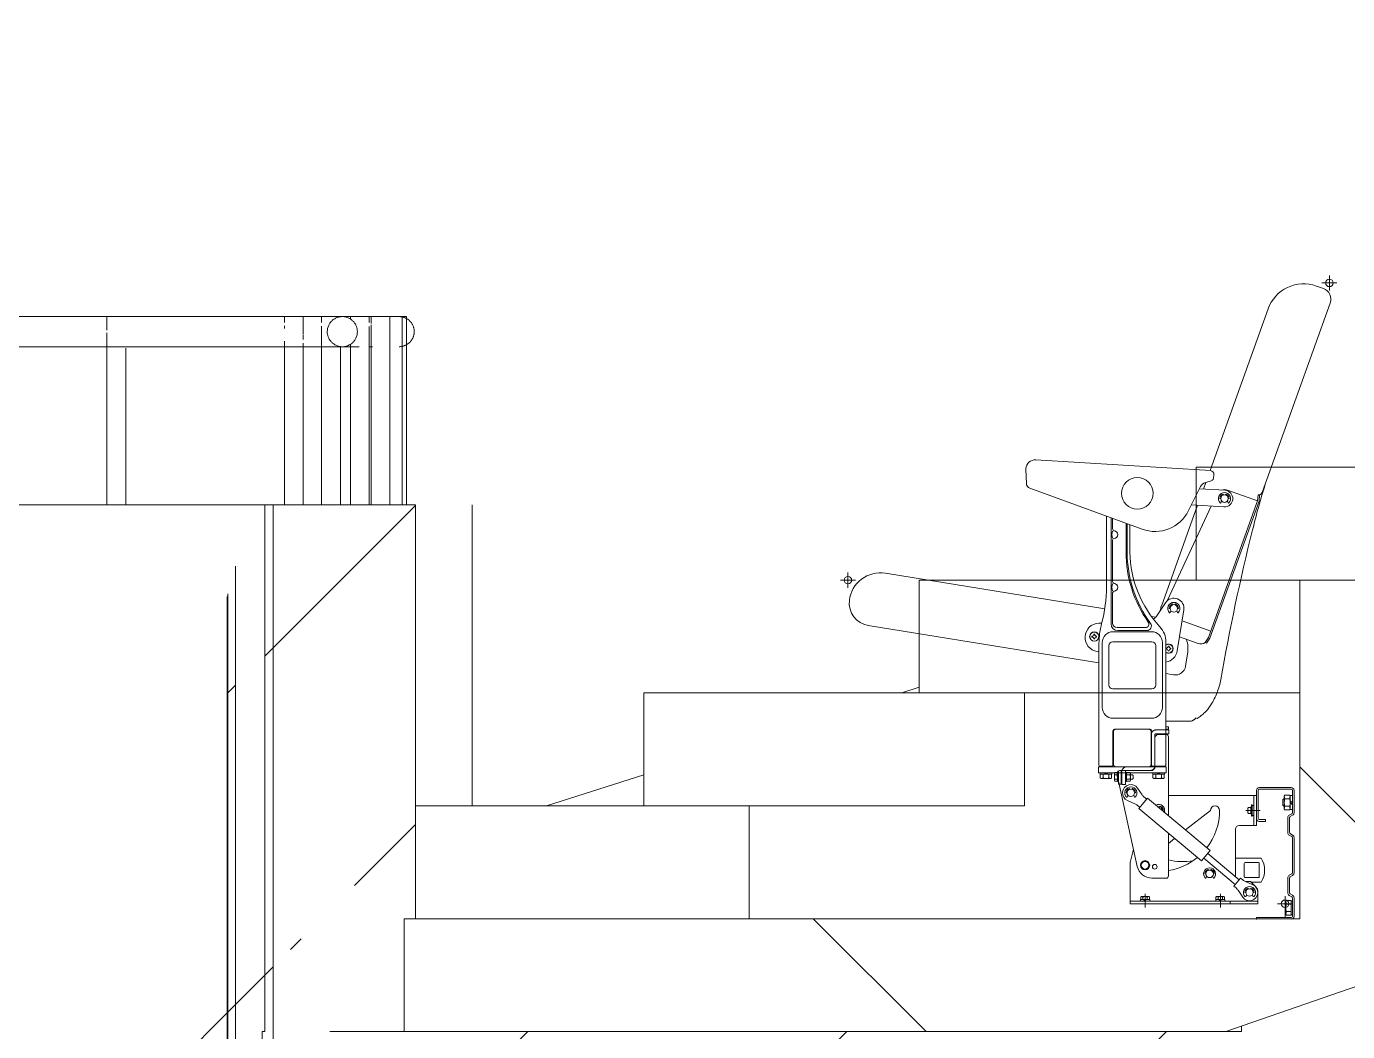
# Model space of a CAD drawing. Header units: millimetres. Extents: x 51154 to 151340, y -24069 to 30962.
# Drawn here: x 123387 to 125143, y 5150 to 6486 of the extents above; entities that cross this region are included whole.
import ezdxf

# ---------------------------------------------------------------- set-up
doc = ezdxf.new("R2010")
doc.units = ezdxf.units.MM
doc.linetypes.add('IMPORT-CENTRE2', pattern=[5625, 3750, -625, 625, -625])
doc.linetypes.add('IMPORT-HIDDEN2 _5_', pattern=[952.5, 635, -317.5])
for name, color, linetype, lineweight in [('0-1', 7, 'Continuous', 5), ('0-2', 7, 'Continuous', 9), ('Балясины', 7, 'Continuous', 9), ('Оборудование', 7, 'Continuous', 9), ('Общие ребра', 7, 'Continuous', 9), ('Ограждение', 7, 'Continuous', 9), ('Отделка 1 _4_-1', 7, 'Continuous', 9), ('Перекрытия', 7, 'Continuous', 9), ('Поручни', 7, 'Continuous', 9), ('Стены', 7, 'Continuous', 9), ('Структура _1_', 7, 'Continuous', 18), ('Черная _1 сплошная', 7, 'Continuous', 9), ('Черная _2 сплошная', 7, 'Continuous', 9), ('Черная _3 сплошная', 7, 'Continuous', 18), ('Штриховка разреза-2', 7, 'Continuous', 9)]:
    doc.layers.add(name, color=color, linetype=linetype, lineweight=lineweight)
for name, color, linetype, lineweight, true_color in [('Ломаная-1', 7, 'Continuous', 9, 0x656565), ('Ломаная-1-6', 7, 'IMPORT-CENTRE2', 9, 0x656565), ('Ломаная-1-7', 7, 'IMPORT-HIDDEN2 _5_', 9, 0x656565), ('Стул_разрез_консоль_dwg-1', 7, 'Continuous', 9, 0x656565), ('Элементы узлов-2', 9, 'Continuous', 9, 0x808080)]:
    doc.layers.add(name, color=color, linetype=linetype, lineweight=lineweight, true_color=true_color)
pattern_1 = [(45, (99498.54, 6475), (-424.264, 424.264), [600, -100, 20, -100]), (45, (99498.54, 6899), (-424.264, 424.264), [])]
pattern_2 = [(45, (99498.5, 6475), (-707.107, 707.107), []), (135, (99498.5, 6475), (-707.107, -707.107), [])]

# ---------------------------------------------------------------- blocks, each defined once
blk = doc.blocks.new('Оборудование 3 - Оборудование 1-287707-Разрез 1-1')
at = {"layer": 'Оборудование'}
for p, q in [((123580.3, 5850), (121159.1, 5850)), ((121159.1, 5850), (123633, 5850)), ((123580.3, 5850), (121159.1, 5850)), ((122158.1, 5850), (123633, 5850)), ((123580.3, 5850), (123703, 5850)), ((123703, 5850), (123580.3, 5850)), ((123633, 5850), (123682.1, 5850)), ((123755.8, 5850), (123633, 5850)), ((123683.2, 5850), (123755.8, 5850))]:
    blk.add_line(p, q, dxfattribs=at)
blk = doc.blocks.new('510HO_ламели зала_rvt-1-Разрез 1-1')
at = {"layer": '0-2'}
blk.add_blockref('Оборудование 3 - Оборудование 1-287707-Разрез 1-1', (0, 0), dxfattribs=at)
blk = doc.blocks.new('Базовая стена _ ОС20 - обшивка балкона _мин_вата_фанера 10мм _сталь - ___-6275400-Разрез 1-1')
at = {"layer": 'Штриховка разреза-2'}
h = blk.add_hatch(dxfattribs=at)
h.set_pattern_fill('FP_5', color=256, style=0, pattern_type=2)
h.set_pattern_definition(pattern_2)
h.paths.add_polyline_path([(123654.2, 4706.1), (123654.2, 5728.9), (123624.7, 5618.1), (123601.8, 5493.2), (123587.3, 5342.2), (123582.9, 5191.3), (123591.8, 5043.9), (123615.2, 4868.4), (123634.1, 4775.3), (123650.6, 4719.2)], flags=0)
at = {"layer": 'Стены'}
blk.add_line((123654.2, 4706.8), (123654.2, 5728.2), dxfattribs=at)
for points in [[(123593.1, 5850), (123681.4, 5850), (123727, 5850), (123729.8, 5850)], [(123729.9, 5850), (123729.9, 5850), (123704.6, 5850), (123654.2, 5850)]]:
    blk.add_open_spline(points, degree=3, dxfattribs=at)
blk = doc.blocks.new('Ограждение - 25mm-V169-Разрез 1-1')
at = {"layer": 'Балясины'}
for p, q in [((123730.4, 6100.2), (123730.4, 6092.1)), ((123755.4, 6100.2), (123730.5, 6100.2)), ((123731.8, 6100.2), (123753.4, 6100.2)), ((123755.4, 6076.6), (123755.4, 6100.2)), ((123730.4, 6087.8), (123730.4, 6084.3)), ((123755.4, 6069.6), (123755.4, 6075.9)), ((123730.4, 6067.2), (123730.4, 5850)), ((123755.4, 5850), (123755.4, 6064.7)), ((123753.4, 5850), (123731.8, 5850)), ((123732.5, 5850), (123754.1, 5850))]:
    blk.add_line(p, q, dxfattribs=at)
blk = doc.blocks.new('Ограждение - 25 мм-V180-Разрез 1-1')
at = {"layer": 'Балясины'}
for p, q in [((123494.5, 6100.2), (123494.5, 6082)), ((123495.7, 6100.2), (123494.6, 6100.2)), ((123519.5, 6100.2), (123495.7, 6100.2)), ((123496.8, 6100.2), (123518.4, 6100.2)), ((123494.5, 6078.6), (123494.5, 5850)), ((123519.5, 5850), (123519.5, 6057.9)), ((123495.7, 5850), (123517.2, 5850)), ((123518.4, 5850), (123496.8, 5850))]:
    blk.add_line(p, q, dxfattribs=at)
blk = doc.blocks.new('Ограждение - 25 мм-V181-Разрез 1-1')
at = {"layer": 'Балясины'}
for p, q in [((123779.7, 6100.2), (123779.7, 6092.2)), ((123804.7, 6100.2), (123779.7, 6100.2)), ((123781.1, 6100.2), (123802.8, 6100.2)), ((123779.7, 6087.4), (123779.7, 5850)), ((123804.7, 5850), (123804.7, 6060.3)), ((123802.8, 5850), (123781.1, 5850)), ((123781.7, 5850), (123803.3, 5850))]:
    blk.add_line(p, q, dxfattribs=at)
blk = doc.blocks.new('Ограждение - 25 мм-V182-Разрез 1-1')
at = {"layer": 'Балясины'}
for p, q in [((123818.1, 6100.2), (123818.1, 6096.7)), ((123819.6, 6100.2), (123841.2, 6100.2)), ((123841.6, 6100.2), (123820, 6100.2)), ((123843.1, 6092), (123843.1, 6100.2)), ((123843.1, 5850), (123843.1, 6086.9)), ((123818.1, 6063.3), (123818.1, 5850)), ((123841.2, 5850), (123819.6, 5850)), ((123820, 5850), (123841.6, 5850))]:
    blk.add_line(p, q, dxfattribs=at)
blk = doc.blocks.new('Ограждение - 25 мм-V183-Разрез 1-1')
at = {"layer": 'Балясины'}
for p, q in [((123845.5, 6100.2), (123845.5, 6090.8)), ((123847, 6100.2), (123868.7, 6100.2)), ((123868.9, 6100.2), (123847.3, 6100.2)), ((123845.5, 6089.1), (123845.5, 5850)), ((123868.7, 5850), (123847, 5850)), ((123847.3, 5850), (123868.9, 5850))]:
    blk.add_line(p, q, dxfattribs=at)
blk = doc.blocks.new('Ограждение - 25 мм-V184-Разрез 1-1')
at = {"layer": 'Балясины'}
for p, q in [((123863.5, 6100.2), (123873.9, 6100.2)), ((123873.9, 6100.2), (123863.6, 6100.2)), ((123874.3, 6100.2), (123885.2, 6100.2)), ((123885.3, 6100.2), (123874.5, 6100.2)), ((123885.2, 5850), (123863.5, 5850)), ((123863.6, 5850), (123885.3, 5850))]:
    blk.add_line(p, q, dxfattribs=at)
blk = doc.blocks.new('Ограждение - 25 мм-V185-Разрез 1-1')
at = {"layer": 'Балясины'}
for p, q in [((123873.6, 6100.2), (123869.1, 6100.2)), ((123869.1, 6100.2), (123873.6, 6100.2)), ((123892.4, 6100.2), (123873.9, 6100.2)), ((123873.9, 6100.2), (123890.7, 6100.2)), ((123892.4, 5850), (123892.4, 6100.2)), ((123869.1, 5850), (123890.7, 5850)), ((123890.7, 5850), (123869.1, 5850))]:
    blk.add_line(p, q, dxfattribs=at)
blk = doc.blocks.new('Ограждение - 25 мм-V186-Разрез 1-1')
at = {"layer": 'Балясины'}
for p, q in [((123886.9, 6100.2), (123863.5, 6100.2)), ((123863.6, 6100.2), (123873.9, 6100.2)), ((123874.5, 6100.2), (123885.3, 6100.2)), ((123886.9, 5850), (123886.9, 6100.2)), ((123863.5, 5850), (123885.2, 5850)), ((123885.3, 5850), (123863.6, 5850))]:
    blk.add_line(p, q, dxfattribs=at)
blk = doc.blocks.new('Ограждение - 25 мм-V187-Разрез 1-1')
at = {"layer": 'Балясины'}
for p, q in [((123845.5, 6100.2), (123845.5, 6090.8)), ((123870.5, 6100.2), (123845.5, 6100.2)), ((123847.3, 6100.2), (123868.9, 6100.2)), ((123870.5, 5850), (123870.5, 6100.2)), ((123845.5, 6089.1), (123845.5, 5850)), ((123847, 5850), (123868.7, 5850)), ((123868.9, 5850), (123847.3, 5850))]:
    blk.add_line(p, q, dxfattribs=at)
blk = doc.blocks.new('Ограждение - 25 мм-V188-Разрез 1-1')
at = {"layer": 'Балясины'}
for p, q in [((123818.1, 6100.2), (123818.1, 6096.7)), ((123843.1, 6100.2), (123818.1, 6100.2)), ((123820, 6100.2), (123841.6, 6100.2)), ((123843.1, 6092), (123843.1, 6100.2)), ((123843.1, 5850), (123843.1, 6086.9)), ((123818.1, 6063.3), (123818.1, 5850)), ((123819.6, 5850), (123841.2, 5850)), ((123841.6, 5850), (123820, 5850))]:
    blk.add_line(p, q, dxfattribs=at)
blk = doc.blocks.new('Ограждение - Ограждение-6394249-Разрез 1-1')
at = {"layer": 'Поручни'}
for p, q in [((123745.9, 6100), (123818.1, 6100)), ((123829.5, 6100), (123807.3, 6100)), ((123843.1, 6100), (123845.5, 6100)), ((123847.2, 6100), (123843.1, 6100)), ((123807.3, 6060), (123829.5, 6060)), ((123843.1, 6060), (123847.2, 6060)), ((123845.7, 6060), (123843.1, 6060))]:
    blk.add_line(p, q, dxfattribs=at)
at = {"layer": 'Поручни', "flags": 128}
for points in [[(123337, 6100), (123391.5, 6100), (123442.4, 6100), (123489.6, 6100), (123533.1, 6100), (123572.7, 6100), (123608.5, 6100), (123640.3, 6100), (123668.2, 6100), (123692, 6100), (123711.7, 6100), (123727.4, 6100), (123738.9, 6100), (123745.9, 6100)], [(123882.9, 6100), (123883.7, 6100), (123884.5, 6099.9), (123885.3, 6099.9), (123886.1, 6099.7), (123886.9, 6099.6), (123887.6, 6099.4), (123888.4, 6099.2), (123889.2, 6099), (123889.9, 6098.7), (123890.7, 6098.4), (123891.4, 6098.1), (123892.1, 6097.7), (123892.8, 6097.4), (123893.5, 6096.9), (123894.2, 6096.5), (123894.8, 6096), (123895.5, 6095.6), (123896.1, 6095), (123896.7, 6094.5), (123897.2, 6093.9), (123897.8, 6093.3), (123898.3, 6092.7), (123898.8, 6092.1), (123899.3, 6091.5), (123899.7, 6090.8), (123900.1, 6090.1), (123900.5, 6089.4), (123900.9, 6088.7), (123901.2, 6088), (123901.5, 6087.2), (123901.8, 6086.5), (123902, 6085.7), (123902.3, 6085), (123902.4, 6084.2), (123902.6, 6083.4), (123902.7, 6082.6), (123902.8, 6081.8), (123902.9, 6081), (123902.9, 6080.2), (123902.9, 6080)], [(123902.9, 6080), (123902.9, 6079.2), (123902.8, 6078.4), (123902.7, 6077.6), (123902.6, 6076.8), (123902.5, 6076), (123902.3, 6075.2), (123902.1, 6074.5), (123901.9, 6073.7), (123901.6, 6073), (123901.3, 6072.2), (123901, 6071.5), (123900.6, 6070.8), (123900.2, 6070.1), (123899.8, 6069.4), (123899.4, 6068.7), (123898.9, 6068.1), (123898.4, 6067.4), (123897.9, 6066.8), (123897.4, 6066.2), (123896.8, 6065.7), (123896.2, 6065.1), (123895.6, 6064.6), (123895, 6064.1), (123894.4, 6063.6), (123893.7, 6063.2), (123893, 6062.8), (123892.3, 6062.4), (123891.6, 6062), (123890.9, 6061.7), (123890.1, 6061.4), (123889.4, 6061.1), (123888.6, 6060.8), (123887.8, 6060.6), (123887.1, 6060.4), (123886.3, 6060.3), (123885.5, 6060.2), (123884.7, 6060.1), (123883.9, 6060), (123883.1, 6060), (123882.9, 6060)], [(123745.9, 6060), (123738.3, 6060), (123726.5, 6060), (123710.6, 6060), (123690.6, 6060), (123666.6, 6060), (123638.5, 6060), (123606.4, 6060), (123570.4, 6060), (123530.5, 6060), (123486.7, 6060), (123439.3, 6060), (123388.2, 6060), (123333.5, 6060)], [(123818.3, 6060), (123805.7, 6060), (123745.9, 6060)]]:
    blk.add_lwpolyline(points, dxfattribs=at)
at = {"layer": 'Поручни'}
for points in [[(123827.3, 6080), (123827.3, 6081.2), (123827.1, 6083.6), (123826.2, 6086.9), (123824.7, 6090.1), (123822.7, 6092.9), (123820.2, 6095.4), (123817.4, 6097.4), (123814.2, 6098.9), (123811.2, 6099.7), (123808.6, 6100), (123805.7, 6100), (123802.1, 6099.5), (123798.7, 6098.1), (123796.2, 6096.7), (123794.4, 6095.3), (123792.8, 6093.8), (123791, 6091.7), (123788.2, 6087.2), (123787.3, 6083), (123787.3, 6080)], [(123787.3, 6080), (123787.3, 6078.8), (123787.5, 6076.4), (123788.4, 6073.1), (123789.9, 6069.9), (123791.9, 6067.1), (123794.4, 6064.6), (123797.3, 6062.6), (123800.4, 6061.1), (123803.4, 6060.3), (123806, 6060), (123809, 6060), (123812.5, 6060.5), (123816, 6061.9), (123818.4, 6063.3), (123820.2, 6064.7), (123821.8, 6066.2), (123823.7, 6068.3), (123826.4, 6072.8), (123827.3, 6077), (123827.3, 6080)]]:
    blk.add_open_spline(points, degree=3, knots=[0, 0, 0, 0, 0.055556, 0.111111, 0.166667, 0.222222, 0.277778, 0.333333, 0.388889, 0.444444, 0.479167, 0.513889, 0.583333, 0.652778, 0.6875, 0.722222, 0.756944, 0.791667, 0.861111, 1, 1, 1, 1], dxfattribs=at)
for name in ['Ограждение - 25 мм-V180-Разрез 1-1', 'Ограждение - 25mm-V169-Разрез 1-1', 'Ограждение - 25 мм-V181-Разрез 1-1', 'Ограждение - 25 мм-V182-Разрез 1-1', 'Ограждение - 25 мм-V188-Разрез 1-1', 'Ограждение - 25 мм-V183-Разрез 1-1', 'Ограждение - 25 мм-V187-Разрез 1-1', 'Ограждение - 25 мм-V184-Разрез 1-1', 'Ограждение - 25 мм-V186-Разрез 1-1', 'Ограждение - 25 мм-V185-Разрез 1-1']:
    blk.add_blockref(name, (0, 0))
blk = doc.blocks.new('Стул_разрез_консоль_dwg_A$C5df4dec9-8509266-Разрез 1-1')
at = {"layer": 'Ломаная-1'}
for p, q in [((125119.2, 6134.8), (125119.2, 6154.8)), ((125101.8, 6140.5), (125111.2, 6137.2)), ((125109.2, 6144.8), (125129.2, 6144.8)), ((125037.8, 6110.4), (124960.5, 5895.4)), ((125120.2, 6118), (125029.8, 5866.3)), ((124961, 5895.3), (124728.9, 5909.7)), ((124953.8, 5879.3), (124963.3, 5882.4)), ((124965.3, 5885.1), (124965.6, 5890)), ((124721, 5872.1), (124870.1, 5817.5)), ((124948, 5874.3), (124932, 5842.2)), ((124946.5, 5871.2), (124980.4, 5869.2)), ((124954.9, 5879.6), (124951.8, 5870.9)), ((124944, 5849.3), (124895.8, 5715.1)), ((124904.1, 5723), (124961.9, 5848.2)), ((124935.9, 5849.9), (124979, 5847.2)), ((124973.9, 5858.2), (124974.7, 5858.2)), ((124975.8, 5855.1), (124974.8, 5852.6)), ((124978.4, 5863), (124978, 5863.8)), ((124981.1, 5863), (124981.4, 5863.8)), ((124983.6, 5855.1), (124984.7, 5852.6)), ((124985.5, 5858.2), (124984.7, 5858.2)), ((124822.9, 5740.8), (124822.9, 5834.8)), ((124828.9, 5691.8), (124828.9, 5832.6)), ((124830.9, 5817.8), (124830.9, 5831.8)), ((124848.9, 5786.8), (124848.9, 5825.3)), ((124850.4, 5786.8), (124850.4, 5824.7)), ((124853.9, 5786.8), (124853.9, 5823.4)), ((124830.9, 5747.8), (124830.9, 5802.8)), ((124479.2, 5739.8), (124479.2, 5759.8)), ((124469.2, 5749.8), (124489.2, 5749.8)), ((124820.7, 5711.7), (124529.1, 5759)), ((124830.9, 5692.8), (124830.9, 5732.8)), ((124889.8, 5702.6), (124901.2, 5719.8)), ((124906.7, 5712.3), (124907.4, 5712.3)), ((124908.5, 5709.2), (124907.5, 5706.7)), ((124911.1, 5717.1), (124910.8, 5717.9)), ((124913.8, 5717.1), (124914.1, 5717.9)), ((124916.4, 5709.2), (124917.4, 5706.7)), ((124917, 5655.9), (124925.8, 5710.2)), ((124918.2, 5712.3), (124917.4, 5712.3)), ((124506.2, 5689.7), (124812.9, 5640)), ((124812.5, 5692.6), (124816.7, 5692.8)), ((124888.3, 5700.8), (124882.5, 5701.7)), ((124961.5, 5682), (124923.4, 5695.6)), ((124803.6, 5674.2), (124803.6, 5675.4)), ((124806.1, 5677.9), (124807.3, 5677.9)), ((124807.3, 5671.7), (124806.1, 5671.7)), ((124809.8, 5675.4), (124809.8, 5674.2)), ((124831.7, 5681.3), (124882.7, 5681.3)), ((124836.9, 5686.8), (124874.8, 5686.8)), ((124837.9, 5682.8), (124876.6, 5682.8)), ((124920, 5674.5), (124944.7, 5665.7)), ((124810.4, 5654.9), (124812.9, 5654.5)), ((124812.9, 5503.8), (124812.9, 5665.8)), ((124817.2, 5580.8), (124817.2, 5666.8)), ((124826.1, 5610.4), (124826.1, 5662.7)), ((124831.2, 5667.8), (124883.2, 5667.8)), ((124888.3, 5610.4), (124888.3, 5662.7)), ((124897.2, 5666.8), (124897.2, 5580.8)), ((124901.9, 5503.8), (124901.9, 5667.4)), ((124902.3, 5658.2), (124902.3, 5659.4)), ((124904.8, 5661.9), (124906, 5661.9)), ((124906, 5655.7), (124904.8, 5655.7)), ((124908.5, 5659.4), (124908.5, 5658.2)), ((124930.6, 5651.9), (124928, 5635.6)), ((124901.9, 5625.6), (124911.9, 5624)), ((124831.2, 5605.3), (124883.2, 5605.3)), ((124882.7, 5566.3), (124831.7, 5566.3)), ((124831.5, 5503.8), (124831.5, 5549.8)), ((124832.2, 5548.8), (124832.2, 5504.8)), ((124880.8, 5551.8), (124833.5, 5551.8)), ((124882.2, 5504.8), (124882.2, 5548.8)), ((124882.8, 5549.8), (124882.8, 5503.8)), ((124901.9, 5544.8), (124902.2, 5544.8)), ((124905.2, 5541.8), (124905.2, 5437)), ((124813.9, 5502.8), (124830.5, 5502.8)), ((124883.8, 5502.8), (124900.9, 5502.8)), ((124828.5, 5486.3), (124815.9, 5486.3)), ((124820.2, 5491.8), (124822.2, 5493.8)), ((124822.2, 5491.8), (124824.2, 5493.8)), ((124833.5, 5493.2), (124833.5, 5483.4)), ((124839, 5488.3), (124837.5, 5489.8)), ((124839, 5486.8), (124837.5, 5488.3)), ((124863.7, 5369.5), (124839.7, 5478.8)), ((124848.2, 5489.8), (124849.7, 5488.3)), ((124848.2, 5488.3), (124849.7, 5486.8)), ((124898.5, 5486.3), (124885.9, 5486.3)), ((124890.2, 5491.8), (124892.2, 5493.8)), ((124892.2, 5491.8), (124894.2, 5493.8)), ((124849.4, 5467.2), (124850.2, 5467.2)), ((124851.3, 5464.1), (124850.2, 5461.6)), ((124853.8, 5472), (124853.5, 5472.8)), ((124856.6, 5472), (124856.9, 5472.8)), ((124859.1, 5464.1), (124860.1, 5461.6)), ((124861, 5467.2), (124860.2, 5467.2)), ((124870.4, 5464.4), (124864.3, 5473.4)), ((124876.2, 5458.7), (124873.2, 5461.3)), ((125018.7, 5463.8), (125018.7, 5423.8)), ((124860.6, 5452.7), (124850.7, 5457.2)), ((124867.2, 5448), (124864.2, 5450.5)), ((124890.5, 5449.3), (124890.5, 5449.4)), ((124893.6, 5448.6), (124893.9, 5449.4)), ((124898, 5443.8), (124897.2, 5443.8)), ((124928, 5417.9), (124961.2, 5443.8)), ((125027.2, 5443.8), (125008.1, 5443.8)), ((125010.7, 5445.8), (125010.7, 5441.8)), ((125011.4, 5443.8), (125014.7, 5443.8)), ((125014.7, 5447.8), (125014.7, 5439.8)), ((125018.7, 5450.3), (125016.7, 5450.3)), ((125016.7, 5437.3), (125018.7, 5437.3)), ((124905.2, 5413.5), (124905.2, 5356.8)), ((124994.2, 5418.8), (124994.2, 5357.8)), ((124854.8, 5376.4), (124858.7, 5392.3)), ((124905.2, 5400), (124913.5, 5406.5)), ((124952.2, 5380.6), (124994, 5345.6)), ((124957.4, 5386.7), (124999.1, 5351.7)), ((124994.2, 5380.5), (125028.4, 5380.5)), ((125006, 5373.5), (125006, 5355.5)), ((125025, 5374.5), (125007, 5374.5)), ((125026, 5355.5), (125026, 5373.5)), ((124954.3, 5359.5), (124955, 5359.5)), ((124956.1, 5356.4), (124955.1, 5353.9)), ((124958.7, 5364.3), (124958.4, 5365.1)), ((124961.4, 5364.3), (124961.7, 5365.1)), ((124964, 5356.4), (124965, 5353.9)), ((124965.8, 5359.5), (124965, 5359.5)), ((124902.2, 5353.8), (124883.3, 5353.8)), ((125007, 5354.5), (125025, 5354.5)), ((125007.6, 5349.3), (125017.5, 5344.9)), ((125011.7, 5339.6), (125011.4, 5340.4)), ((125014.4, 5339.6), (125014.7, 5340.4)), ((125015, 5348.5), (125028.4, 5348.5)), ((125063.9, 5354.3), (125063.9, 5334.3)), ((125066.2, 5354.3), (125066.2, 5334.3)), ((124854.2, 5323.3), (125024.2, 5323.3)), ((124874.2, 5325.3), (124872.7, 5323.8)), ((124874.2, 5314.8), (124874.2, 5332.8)), ((124875.7, 5325.3), (124874.2, 5323.8)), ((124974.2, 5325.3), (124972.7, 5323.8)), ((124974.2, 5314.8), (124974.2, 5332.8)), ((124975.7, 5325.3), (124974.2, 5323.8)), ((124977.1, 5325.3), (124977.1, 5328.8)), ((124987.2, 5323.3), (124987.2, 5319.8)), ((124997.9, 5337.7), (125003.9, 5328.6)), ((125007.3, 5334.8), (125008, 5334.8)), ((125009.1, 5331.7), (125008.1, 5329.2)), ((125017, 5331.7), (125018, 5329.2)), ((125018.8, 5334.8), (125018, 5334.8)), ((125060.2, 5309.8), (125060.2, 5329.8)), ((125065.8, 5331), (125069.1, 5329.1)), ((125066.9, 5333), (125070.3, 5331.1)), ((125069.7, 5323.3), (125068.2, 5323.3)), ((125069.9, 5303.1), (125069.9, 5327.8)), ((125072.2, 5303.1), (125072.2, 5327.8)), ((125050.2, 5319.8), (125070.2, 5319.8)), ((125060.2, 5319.8), (125060.2, 5301.8)), ((125068.2, 5305.3), (125069.7, 5305.3)), ((125022.2, 5301.1), (125022.2, 5299.8)), ((125068.4, 5301.6), (125022.7, 5301.6))]:
    blk.add_line(p, q, dxfattribs=at)
at = {"layer": 'Ломаная-1', "flags": 128}
for points in [[(124715.7, 5898), (124715.6, 5897), (124716.4, 5878.3)], [(124983.8, 5869.5), (125023.7, 5855.1), (125024.4, 5863.1), (125026.4, 5862.9), (125025.7, 5854.7), (124960.3, 5672.7), (124955.6, 5665.9), (124953.9, 5667), (124958.5, 5673.6), (125023.7, 5855.1)], [(124901.9, 5555), (124905.2, 5555), (124905.2, 5551.8), (124901.9, 5551.8)], [(124901.9, 5545.8), (124905.7, 5545.8), (124905.7, 5550.8), (124901.9, 5550.8)], [(124829.9, 5493.8), (124829.9, 5491.8), (124814.5, 5491.8), (124814.5, 5493.8)], [(124814.7, 5491.8), (124814.7, 5487), (124815.9, 5486.3), (124818.4, 5487), (124818.4, 5491.8)], [(124829.7, 5491.8), (124829.7, 5487), (124828.5, 5486.3), (124825.9, 5487), (124825.9, 5491.8)], [(124833.8, 5493.8), (124833.5, 5493.2), (124834, 5491.2), (124837.5, 5491.2)], [(124837.5, 5482.6), (124834, 5482.6), (124833.5, 5483.4), (124834, 5485.4), (124837.5, 5485.4)], [(124837.5, 5493.8), (124837.5, 5482.2), (124839, 5482.2)], [(124842.2, 5493.8), (124842.2, 5478.8), (124839, 5478.8), (124839, 5493.8)], [(124843.2, 5493.8), (124843.2, 5478.3), (124848.2, 5478.3), (124848.2, 5493.8)], [(124848.2, 5482.2), (124849.7, 5482.2), (124849.7, 5493.8)], [(124849.7, 5494.1), (124854.2, 5494.1), (124854.3, 5493.8), (124854.7, 5493.2), (124854.2, 5491.2), (124849.7, 5491.2)], [(124849.7, 5482.6), (124854.2, 5482.6), (124854.7, 5483.4), (124854.7, 5493.2)], [(124849.7, 5485.4), (124854.2, 5485.4), (124854.7, 5483.4), (124854.2, 5485.4)], [(124854.7, 5491.3), (124857.5, 5491.3), (124858.5, 5490.3), (124858.5, 5486.3), (124857.5, 5485.3), (124854.7, 5485.3)], [(124899.9, 5493.8), (124899.9, 5491.8), (124884.5, 5491.8), (124884.5, 5493.8)], [(124884.7, 5491.8), (124884.7, 5487), (124885.9, 5486.3), (124888.4, 5487), (124888.4, 5491.8)], [(124899.7, 5491.8), (124899.7, 5487), (124898.5, 5486.3), (124895.9, 5487), (124895.9, 5491.8)], [(124905.2, 5463.8), (125022.2, 5463.8), (125022.2, 5423.8), (124999.2, 5423.8)], [(125015.7, 5449.8), (125014.7, 5447.8), (125011.4, 5447.8)], [(125015.7, 5437.8), (125014.7, 5439.8), (125011.4, 5439.8)], [(124854.2, 5371.6), (124854.2, 5319.8), (125024.2, 5319.8), (125024.2, 5335.2)], [(125004.1, 5351.5), (125001.1, 5354), (124992.1, 5343.3), (124995.1, 5340.8)], [(125021.3, 5342.2), (125014.2, 5349.3), (125007.5, 5349.3)], [(124868.1, 5323.8), (124868.1, 5325.3), (124880.3, 5325.3), (124880.3, 5323.8)], [(124868.4, 5325.3), (124868.4, 5328.8), (124869.3, 5329.3), (124871.3, 5328.8), (124871.3, 5325.3)], [(124869.3, 5329.3), (124879.1, 5329.3), (124879.9, 5328.8), (124879.9, 5325.3)], [(124877.1, 5325.3), (124877.1, 5328.8), (124879.1, 5329.3), (124877.1, 5328.8)], [(124968.1, 5323.8), (124968.1, 5325.3), (124980.3, 5325.3), (124980.3, 5323.8)], [(124968.4, 5325.3), (124968.4, 5328.8), (124969.3, 5329.3)], [(124971.3, 5325.3), (124971.3, 5328.8), (124969.3, 5329.3), (124979.1, 5329.3), (124977.1, 5328.8), (124979.1, 5329.3), (124979.9, 5328.8), (124979.9, 5325.3)], [(125068.2, 5319.2), (125062.1, 5319.2), (125061.2, 5322.6), (125062.1, 5324.1), (125068.2, 5324.1), (125068.2, 5304.5), (125062.1, 5304.5), (125061.2, 5306.1), (125061.2, 5322.6)], [(125061.2, 5306.1), (125062.1, 5309.4), (125068.2, 5309.4)]]:
    blk.add_lwpolyline(points, dxfattribs=at)
for points in [[(124812.2, 5501.8), (124812.2, 5493.8), (124902.2, 5493.8), (124902.2, 5501.8)], [(125022.2, 5433.1), (125022.2, 5470.5)], [(125024.5, 5433.1), (125024.5, 5470.5)], [(125026, 5474.3), (125068.4, 5474.3)], [(125026, 5472), (125068.4, 5472)], [(125066.3, 5449.4), (125067.2, 5446.1), (125066.3, 5444.5), (125060.1, 5444.5), (125059.2, 5446.1), (125059.2, 5462.6), (125060.1, 5459.2), (125066.3, 5459.2), (125067.2, 5462.6), (125066.3, 5464.1), (125060.1, 5464.1), (125059.2, 5462.6), (125059.2, 5446.1), (125060.1, 5449.4)], [(125059.2, 5462.6), (125060.1, 5459.2), (125066.3, 5459.2), (125067.2, 5462.6), (125066.3, 5464.1), (125060.1, 5464.1)], [(125067.2, 5445.1), (125069.7, 5445.1), (125067.2, 5445.1), (125067.2, 5463.5), (125069.7, 5463.5), (125067.2, 5463.5)], [(125069.9, 5470.5), (125069.9, 5440.8)], [(125072.2, 5470.5), (125072.2, 5440.8)], [(124865.9, 5446.5), (124949, 5376.8), (124960.6, 5390.6), (124877.4, 5460.3)], [(125015.7, 5451.3), (125015.7, 5436.3), (125016.7, 5436.3), (125016.7, 5451.3)], [(125057.4, 5450.3), (125057.4, 5458.3), (125058.4, 5459.3), (125059.2, 5459.3), (125058.4, 5459.3), (125057.4, 5458.3)], [(125058.4, 5449.3), (125059.2, 5449.3), (125058.4, 5449.3), (125057.4, 5450.3)], [(125067.2, 5446.1), (125066.3, 5444.5), (125060.1, 5444.5), (125059.2, 5446.1), (125060.1, 5449.4), (125066.3, 5449.4)], [(125067.2, 5456.8), (125069.7, 5454.3)], [(125067.2, 5454.3), (125069.7, 5451.8)], [(125033.7, 5431.6), (125026, 5431.6)], [(125033.7, 5429.3), (125026, 5429.3)], [(125034.2, 5429.8), (125034.2, 5431.1)], [(125063.9, 5414.3), (125063.9, 5434.3)], [(125069.1, 5439.5), (125065.8, 5437.6)], [(125066.2, 5414.3), (125066.2, 5434.3)], [(125070.3, 5437.5), (125066.9, 5435.6)], [(125069.1, 5409.1), (125065.8, 5411)], [(125070.3, 5411.1), (125066.9, 5413)], [(125069.9, 5407.8), (125069.9, 5360.8)], [(125072.2, 5407.8), (125072.2, 5360.8)], [(124879.2, 5368.1), (124874.2, 5365.3), (124869.2, 5368.1), (124869.2, 5373.9), (124874.2, 5376.8), (124879.2, 5373.9)], [(125069.1, 5359.5), (125065.8, 5357.6)], [(125070.3, 5357.5), (125066.9, 5355.6)]]:
    blk.add_lwpolyline(points, close=True, dxfattribs=at)
at = {"layer": 'Ломаная-1'}
for centre, radius in [((125119.2, 6144.8), 5), ((124863.9, 5865.3), 21), ((124979.7, 5858.2), 5), ((124479.2, 5749.8), 5), ((124912.4, 5712.3), 5), ((124806.7, 5674.8), 6.2), ((124806.7, 5674.8), 5.88), ((124855.2, 5467.2), 5), ((124874.2, 5371), 6.1), ((124874.2, 5371), 5), ((124887, 5369), 3.1), ((124960, 5359.5), 5), ((125013, 5334.8), 5), ((125060.2, 5319.8), 5)]:
    blk.add_circle(centre, radius, dxfattribs=at)
for centre, radius, start, end in [((125084.8, 6093.5), 50, 70.2389, 160.2389), ((125106.1, 6123), 15, 340.2389, 70.2389), ((124728.1, 5897.2), 12.5, 86.4594, 176.4594), ((124960.7, 5890.3), 5, 356.4594, 86.4594), ((124962.3, 5885.3), 3, 288.2608, 356.4594), ((124723.4, 5878.6), 7, 182.4594, 249.9164), ((124957, 5869.8), 10, 108.2608, 153.5273), ((124979.7, 5858.2), 8, 314.3628, 225.6372), ((124979.7, 5858.2), 12, 70.2389, 110.0325), ((124979.7, 5858.2), 11, 266.476, 86.476), ((125025.1, 5868), 5, 270.3324, 340.2389), ((124979.7, 5858.2), 6.2, 110.7491, 176.0454), ((124973.9, 5858.6), 0.4, 176.0454, 270), ((124974.4, 5852.7), 0.4, 225.6372, 337.2423), ((124977.7, 5863.6), 0.4, 22.7577, 110.7491), ((124981.8, 5863.6), 0.4, 69.2509, 157.2423), ((124979.7, 5858.2), 6.2, 3.9546, 69.2509), ((124985, 5852.7), 0.4, 202.7577, 314.3628), ((124985.5, 5858.6), 0.4, 270, 3.9546), ((124887.3, 5864.5), 50, 249.9164, 333.5273), ((124848.2, 5810.6), 18, 165.4619, 196.4847), ((124833.4, 5817.8), 2.5, 180, 266.1774), ((124832.9, 5810.3), 5, 273.8226, 86.1774), ((124833.4, 5802.8), 2.5, 93.8226, 180), ((125010.4, 5787.1), 161.5, 180.0933, 215.2308), ((125010.4, 5787.1), 160, 180.0933, 216.2942), ((125003.9, 5789.8), 150, 181.1497, 222.8476), ((124522.4, 5718), 41.5, 80.798, 173.2899), ((124848.2, 5740.6), 18, 165.4619, 196.4847), ((124833.4, 5747.8), 2.5, 180, 266.1774), ((124832.9, 5740.3), 5, 273.8226, 86.1774), ((124642.9, 5740), 180, 344.6396, 0.2654), ((124833.4, 5732.8), 2.5, 93.8226, 180), ((124912.4, 5712.3), 13.5, 350.798, 146.3235), ((124511, 5719.3), 30, 173.2899, 260.798), ((124924, 5705), 30, 160.2389, 171.2397), ((124912.4, 5712.3), 8, 314.3628, 225.6372), ((124912.4, 5712.3), 6.2, 110.7491, 176.0454), ((124906.7, 5712.7), 0.4, 176.0454, 270), ((124907.1, 5706.9), 0.4, 225.6372, 337.2423), ((124910.4, 5717.8), 0.4, 22.7577, 110.7491), ((124914.5, 5717.8), 0.4, 69.2509, 157.2423), ((124912.4, 5712.3), 6.2, 3.9546, 69.2509), ((124917.8, 5706.9), 0.4, 202.7577, 314.3628), ((124918.2, 5712.7), 0.4, 270, 3.9546), ((124813.5, 5673.7), 19, 92.9046, 260.798), ((124912.9, 5665.8), 100, 164.6396, 180), ((124837.9, 5691.8), 9, 180, 270), ((124836.9, 5692.8), 6, 180, 270), ((124874.8, 5691.3), 4.5, 270, 35.2308), ((124876.6, 5688.8), 6, 270, 36.2942), ((124877.3, 5710.9), 15, 301.7028, 326.3235), ((124803.6, 5677.9), 2.5, 270, 0), ((124803.6, 5671.7), 2.5, 0, 90), ((124809.8, 5677.9), 2.5, 180, 270), ((124809.8, 5671.7), 2.5, 90, 180), ((124831.7, 5666.8), 14.5, 90, 180), ((124882.7, 5666.8), 14.5, 0, 90), ((124871.9, 5667.4), 30, 0, 42.8476), ((124831.2, 5662.7), 5.1, 90, 180), ((124883.2, 5662.7), 5.1, 0, 90), ((124905.4, 5658.8), 6.2, 236.0931, 123.9069), ((124905.4, 5658.8), 5.88, 233.9889, 126.0111), ((124899.2, 5658.8), 18, 278.7173, 350.798), ((124902.3, 5661.9), 2.5, 270, 0), ((124902.3, 5655.7), 2.5, 0, 90), ((124908.5, 5661.9), 2.5, 180, 270), ((124908.5, 5655.7), 2.5, 90, 180), ((124889.7, 5658.5), 41.5, 350.798, 17.8877), ((124948.1, 5675.1), 10, 250.2389, 305.9877), ((124914.2, 5637.8), 14, 260.798, 350.798), ((124831.2, 5610.4), 5.1, 180, 270), ((124883.2, 5610.4), 5.1, 270, 0), ((124831.7, 5580.8), 14.5, 180, 270), ((124882.7, 5580.8), 14.5, 270, 0), ((124833.5, 5549.8), 2, 90, 180), ((124835.2, 5548.8), 3, 90, 180), ((124879.2, 5548.8), 3, 0, 90), ((124880.8, 5549.8), 2, 0, 90), ((124902.2, 5541.8), 3, 0, 90), ((124813.9, 5503.8), 1, 180, 270), ((124830.5, 5503.8), 1, 270, 0), ((124835.2, 5504.8), 3, 180, 270), ((124879.2, 5504.8), 3, 270, 0), ((124883.8, 5503.8), 1, 180, 270), ((124900.9, 5503.8), 1, 270, 0), ((124822.2, 5496.8), 10.5, 249.065, 290.935), ((124842.2, 5488.3), 8.67, 160.6265, 199.3735), ((124846, 5488.3), 8.67, 340.6265, 19.3735), ((124892.2, 5496.8), 10.5, 249.065, 290.935), ((124855.2, 5467.2), 11, 34.0174, 246.0067), ((124855.2, 5467.2), 8, 314.3628, 225.6372), ((124855.2, 5467.2), 6.2, 110.7491, 176.0454), ((124849.4, 5467.6), 0.4, 176.0454, 270), ((124849.9, 5461.8), 0.4, 225.6372, 337.2423), ((124853.1, 5472.6), 0.4, 22.7577, 110.7491), ((124857.2, 5472.6), 0.4, 69.2509, 157.2423), ((124855.2, 5467.2), 6.2, 3.9546, 69.2509), ((124860.5, 5461.8), 0.4, 202.7577, 314.3628), ((124861, 5467.6), 0.4, 270, 3.9546), ((124882.8, 5472.7), 15, 214.0174, 230.0121), ((125026, 5470.5), 3.8, 90, 180), ((125026, 5470.5), 3.8, 90, 180), ((125026, 5470.5), 1.5, 90, 180), ((125026, 5470.5), 1.5, 90, 180), ((125068.4, 5470.5), 3.8, 0, 90), ((125068.4, 5470.5), 3.8, 0, 90), ((125068.4, 5470.5), 1.5, 0, 90), ((125068.4, 5470.5), 1.5, 0, 90), ((124854.5, 5439), 15, 50.0121, 66.0067), ((124892.2, 5443.8), 8, 343.2115, 116.8127), ((124890.1, 5449.2), 0.4, 22.7577, 87.7552), ((124892.2, 5443.8), 5, 359.0838, 100.9404), ((124894.2, 5449.2), 0.4, 69.2509, 157.2423), ((124892.2, 5443.8), 6.2, 3.9546, 69.2509), ((124898, 5444.2), 0.4, 270, 3.9546), ((124892.2, 5443.8), 81, 322.2437, 0), ((124967.2, 5443.8), 6, 0, 180), ((125013.7, 5445.8), 3.04, 138.8879, 221.1121), ((125013.7, 5441.8), 3.04, 138.8879, 221.1121), ((125073.1, 5454.3), 13.9, 159.3001, 200.6999), ((125073.1, 5454.3), 13.9, 159.3001, 200.6999), ((125053.3, 5454.3), 13.9, 339.3001, 20.6999), ((125053.3, 5454.3), 13.9, 339.3001, 20.6999), ((125026, 5433.1), 3.8, 180, 270), ((125026, 5433.1), 3.8, 180, 270), ((125026, 5433.1), 1.5, 180, 270), ((125026, 5433.1), 1.5, 180, 270), ((125033.7, 5431.1), 0.5, 0, 90), ((125033.7, 5431.1), 0.5, 0, 90), ((125033.7, 5429.8), 0.5, 270, 0), ((125033.7, 5429.8), 0.5, 270, 0), ((125067.7, 5434.3), 3.8, 120, 180), ((125067.7, 5434.3), 3.8, 120, 180), ((125067.7, 5434.3), 1.5, 120, 180), ((125067.7, 5434.3), 1.5, 120, 180), ((125068.4, 5440.8), 1.5, 300, 0), ((125068.4, 5440.8), 1.5, 300, 0), ((125068.4, 5440.8), 3.8, 300, 0), ((125068.4, 5440.8), 3.8, 300, 0), ((124999.2, 5418.8), 5, 90, 180), ((125067.7, 5414.3), 3.8, 180, 240), ((125067.7, 5414.3), 3.8, 180, 240), ((125067.7, 5414.3), 1.5, 180, 240), ((125067.7, 5414.3), 1.5, 180, 240), ((125068.4, 5407.8), 1.5, 0, 60), ((125068.4, 5407.8), 1.5, 0, 60), ((125068.4, 5407.8), 3.8, 0, 60), ((125068.4, 5407.8), 3.8, 0, 60), ((124874.2, 5371.6), 20, 166, 180), ((124892.2, 5443.8), 81, 279.2356, 309.4511), ((124924, 5455.8), 80, 256.3642, 280.0898), ((125007, 5373.5), 1, 90, 180), ((125025, 5373.5), 1, 0, 90), ((125003, 5364.5), 30, 327.769, 32.231), ((124883.3, 5373.8), 20, 192.4, 270), ((124902.2, 5356.8), 3, 270, 0), ((124960, 5359.5), 8, 314.3628, 225.6372), ((124960, 5359.5), 6.2, 110.7491, 176.0454), ((124954.3, 5359.9), 0.4, 176.0454, 270), ((124958, 5364.9), 0.4, 22.7577, 110.7491), ((124962.1, 5364.9), 0.4, 69.2509, 157.2423), ((124960, 5359.5), 6.2, 3.9546, 69.2509), ((124965.8, 5359.9), 0.4, 270, 3.9546), ((125002.7, 5357.8), 8.5, 180, 195.0326), ((125007, 5355.5), 1, 180, 270), ((125025, 5355.5), 1, 270, 0), ((125067.7, 5354.3), 3.8, 120, 180), ((125067.7, 5354.3), 3.8, 120, 180), ((125067.7, 5354.3), 1.5, 120, 180), ((125067.7, 5354.3), 1.5, 120, 180), ((125068.4, 5360.8), 1.5, 300, 0), ((125068.4, 5360.8), 1.5, 300, 0), ((125068.4, 5360.8), 3.8, 300, 0), ((125068.4, 5360.8), 3.8, 300, 0), ((124954.7, 5354.1), 0.4, 225.6372, 337.2423), ((124965.4, 5354.1), 0.4, 202.7577, 314.3628), ((124985.4, 5329.3), 15, 34.0174, 50.0121), ((125013, 5334.8), 11, 214.0174, 66.0067), ((125013.7, 5363), 15, 230.0121, 246.0067), ((125013, 5334.8), 8, 314.3628, 225.6372), ((125013, 5334.8), 6.2, 110.7491, 176.0454), ((125011, 5340.2), 0.4, 22.7577, 110.7491), ((125015.1, 5340.2), 0.4, 69.2509, 157.2423), ((125013, 5334.8), 6.2, 3.9546, 69.2509), ((125014.2, 5335.2), 10, 0, 45), ((124874.2, 5320.6), 8.67, 70.6265, 109.3735), ((124974.2, 5320.6), 8.67, 70.6265, 109.3735), ((125007.3, 5335.2), 0.4, 176.0454, 270), ((125018.8, 5335.2), 0.4, 270, 3.9546), ((125067.7, 5334.3), 3.8, 180, 240), ((125067.7, 5334.3), 1.5, 180, 240), ((125068.4, 5327.8), 1.5, 0, 60), ((125068.4, 5327.8), 3.8, 0, 60), ((125075.1, 5314.3), 13.9, 159.3001, 200.6999), ((125068.4, 5303.1), 1.5, 270, 0), ((125068.4, 5303.1), 3.8, 270, 0), ((125022.7, 5301.1), 0.5, 90, 180), ((125022.7, 5299.8), 0.5, 180, 270)]:
    blk.add_arc(centre, radius, start, end, dxfattribs=at)
at = {"layer": 'Ломаная-1-6'}
for p, q in [((124943.3, 5566.2), (124941.3, 5566.7)), ((124901.9, 5562.3), (124933.1, 5562.3))]:
    blk.add_line(p, q, dxfattribs=at)
for centre, radius, start, end in [((125937.1, 5593.2), 946.8, 162.2759, 166.3405), ((127618.5, 5163.7), 2682.2, 165.9081, 170.2566), ((124875.4, 5637.8), 101.6, 328.1682, 348.5489), ((124917.1, 5611.5), 52.3, 299.9398, 328.5624), ((124933.1, 5572.3), 10, 270.05, 325.7988)]:
    blk.add_arc(centre, radius, start, end, dxfattribs=at)
at = {"layer": 'Ломаная-1-7'}
for p, q in [((124832.2, 5548.8), (124832.2, 5504.8)), ((124879.2, 5551.8), (124835.2, 5551.8)), ((124882.2, 5504.8), (124882.2, 5548.8)), ((124901.9, 5550.8), (124888.7, 5550.8)), ((124882.2, 5544.3), (124882.2, 5503.3)), ((124887.2, 5503.3), (124887.2, 5544.3)), ((124888.7, 5545.8), (124901.9, 5545.8)), ((124835.2, 5501.8), (124879.2, 5501.8)), ((124839, 5493.8), (124839, 5495.8)), ((124842.2, 5495.8), (124842.2, 5493.8)), ((124880.7, 5501.8), (124849.7, 5501.8)), ((124849.7, 5496.8), (124880.7, 5496.8)), ((124843.2, 5495.3), (124843.2, 5493.8)), ((124848.2, 5493.8), (124848.2, 5495.3))]:
    blk.add_line(p, q, dxfattribs=at)
at = {"layer": 'Ломаная-1-7', "flags": 128}
for points in [[(124839.7, 5478.8), (124837.3, 5489.9), (124837.2, 5490.6), (124837.2, 5493.8), (124838, 5495.8), (124840.2, 5496.8), (124884.2, 5496.8), (124887.2, 5499.8), (124887.2, 5541.8), (124890.2, 5544.8), (124901.9, 5544.8)], [(124837.5, 5494.1), (124834, 5494.1), (124833.8, 5493.8)], [(124839, 5494.4), (124837.5, 5494.4), (124837.5, 5493.8)], [(124848.2, 5494.4), (124849.7, 5494.4), (124849.7, 5493.8)]]:
    blk.add_lwpolyline(points, dxfattribs=at)
at = {"layer": 'Ломаная-1-7'}
for centre, radius, start, end in [((124835.2, 5548.8), 3, 90, 180), ((124879.2, 5548.8), 3, 0, 90), ((124888.7, 5544.3), 6.5, 90, 180), ((124888.7, 5544.3), 1.5, 90, 180), ((124835.2, 5504.8), 3, 180, 270), ((124849.7, 5495.3), 6.5, 90, 175.5883), ((124849.7, 5495.3), 6.5, 175.5883, 180), ((124849.7, 5495.3), 1.5, 160.5288, 180), ((124849.7, 5495.3), 1.5, 90, 160.5288), ((124879.2, 5504.8), 3, 270, 0), ((124880.7, 5503.3), 6.5, 270, 0), ((124880.7, 5503.3), 1.5, 270, 0)]:
    blk.add_arc(centre, radius, start, end, dxfattribs=at)
blk = doc.blocks.new('Стул_разрез_консоль_dwg-8509265-Разрез 1-1')
blk.add_blockref('Стул_разрез_консоль_dwg_A$C5df4dec9-8509266-Разрез 1-1', (0, 0))

msp = doc.modelspace()

# ---------------------------------------------------------------- hatches: boundary and pattern name
at = {"layer": 'Штриховка разреза-2'}
h = msp.add_hatch(dxfattribs=at)
h.set_pattern_fill('FP_2', color=256, style=0, pattern_type=2)
h.set_pattern_definition(pattern_1)
h.paths.add_polyline_path([(124902.1, 4900), (128601.8, 6187.4), (128601.8, 6409.3), (124981.6, 5150), (124902.1, 5150), (124902.1, 5034.1)], flags=0)
h.paths.add_polyline_path([(128631.8, 6197.9), (128781.6, 6250), (128779.6, 6471.1), (128631.8, 6419.7), (128631.8, 6202)], flags=0)
h = msp.add_hatch(dxfattribs=at)
h.set_pattern_fill('FP_5', color=256, style=0, pattern_type=2)
h.set_pattern_definition(pattern_2)
h.paths.add_polyline_path([(123683.6, 4600), (123715.2, 4600), (123715.2, 5850), (123687.8, 5850), (123665.2, 5765.8), (123665.2, 4666.4), (123683, 4602.1)], flags=0)
h = msp.add_hatch(dxfattribs=at)
h.set_pattern_fill('FP_2', color=256, style=0, pattern_type=2)
h.set_pattern_definition(pattern_1)
h.paths.add_polyline_path([(123889.7, 5150), (123889.7, 5300), (123904.4, 5300), (123904.4, 5850), (123704.2, 5850), (123704.2, 5150)], flags=0)
h = msp.add_hatch(dxfattribs=at)
h.set_pattern_fill('FP_12', color=256, style=0, pattern_type=2)
h.set_pattern_definition([(45, (99498.54, 6475), (-212.132, 212.132), [])])
h.paths.add_polyline_path([(123665.2, 4666.4), (123665.2, 5768.6), (123655.2, 5731.6), (123655.2, 4702.5)], flags=0)
h = msp.add_hatch(dxfattribs=at)
h.set_pattern_fill('FP_2', color=256, style=0, pattern_type=2)
h.set_pattern_definition(pattern_1)
h.paths.add_polyline_path([(124446.5, 4900), (124902.1, 4900), (124902.1, 5150), (123700.8, 5150), (123700.8, 4900), (124064.8, 4900)], flags=0)
h = msp.add_hatch(dxfattribs=at)
h.set_pattern_fill('FP_4', color=256, style=0, pattern_type=2)
h.set_pattern_definition([(0, (99498.54, 6475), (812.8, 203.2), [67.056, -542.544, 67.056, -542.544, -3251.2]), (0, (99498.54, 6475), (812.8, 203.2), [-1219.2, 67.056, -1152.144, 67.056, -542.544, -1422.4]), (0, (99498.54, 6475), (812.8, 203.2), [-3048, 67.056, -339.344, 67.056, -948.944]), (120, (99803.34, 6576.6), (-582.3764, 602.3054), [67.056, -542.544, 67.056, -3793.744]), (120, (99803.34, 6576.6), (-582.3764, 602.3054), [-676.656, -542.544, 67.056, -1152.144, -2032]), (120, (99803.34, 6576.6), (-582.3764, 602.3054), [-2438.4, 67.056, -542.544, 67.056, -1355.344]), (120, (99803.34, 6576.6), (-582.3764, 602.3054), [-3115.056, -339.344, 67.056, -948.944]), (240, (99904.94, 6983), (-230.4236, -805.5054), [67.056, -542.544, 67.056, -542.544, -3251.2]), (240, (99904.94, 6983), (-230.4236, -805.5054), [-1219.2, 67.056, -1152.144, 67.056, -542.544, -1422.4]), (240, (99904.94, 6983), (-230.4236, -805.5054), [-3048, 67.056, -339.344, 67.056, -948.944])])
h.paths.add_polyline_path([(125002.4, 5150), (125002.4, 5157.2), (124981.6, 5150)], flags=0)
at = {"layer": 'Элементы узлов-2'}
h = msp.add_hatch(dxfattribs=at)
h.set_pattern_fill('FP_23', color=256, style=0, pattern_type=2)
h.set_pattern_definition([(135, (99498.54, 6475), (-424.264, -424.264), [])])
h.paths.add_polyline_path([(123889.7, 5150), (124981.6, 5150), (128779.6, 6471.1), (128779.6, 6650), (127279.9, 6650), (127279.9, 6200), (126179.9, 6200), (126179.9, 5750), (125079.9, 5750), (125079.9, 5300), (123889.7, 5300), (123889.7, 5228.7)], flags=0)

# ---------------------------------------------------------------- linework, layer by layer
at = {"layer": 'Общие ребра'}
for p, q in [((123654.2, 5728.2), (123654.2, 4706.8)), ((123655.2, 4703.4), (123655.2, 5731.6))]:
    msp.add_line(p, q, dxfattribs=at)
at = {"layer": 'Отделка 1 _4_-1'}
msp.add_line((123665.2, 5850), (123655.2, 5850), dxfattribs=at)
at = {"layer": 'Перекрытия'}
for p, q in [((123842.8, 5150), (123791.8, 5150)), ((123979.7, 5150), (123842.8, 5150)), ((123904.4, 5150), (123979.9, 5150)), ((124574, 5150), (124903.1, 5150))]:
    msp.add_line(p, q, dxfattribs=at)
at = {"layer": 'Перекрытия', "flags": 128}
msp.add_lwpolyline([(124902.5, 5150), (124899.3, 5150), (124853.5, 5150), (124797.7, 5150), (124731.8, 5150), (124655.8, 5150), (124569.8, 5150), (124473.8, 5150)], dxfattribs=at)
at = {"layer": 'Стены'}
for p, q in [((123593.1, 5850), (123729.8, 5850)), ((123643.1, 5850), (123779.7, 5850)), ((123790.7, 5850), (123654.1, 5850)), ((123729.9, 5850), (123654.2, 5850)), ((123779.9, 5850), (123704.2, 5850)), ((123715.2, 5850), (123790.9, 5850)), ((123904.4, 5850), (123842.8, 5850)), ((123979.9, 5450), (123979.9, 5850)), ((124550.8, 5600), (124574, 5607.4)), ((124078.8, 5450), (124208, 5491.1)), ((123790.7, 5150), (124023.8, 5150)), ((123842.8, 5150), (123979.7, 5150)), ((123979.9, 5150), (123904.4, 5150)), ((124073.8, 5150), (124902.1, 5150))]:
    msp.add_line(p, q, dxfattribs=at)
at = {"layer": 'Структура _1_'}
for p, q in [((123715.2, 5850), (123665.2, 5850)), ((123904.4, 5850), (123704.2, 5850)), ((123704.2, 5850), (123704.2, 5150)), ((123715.2, 4600), (123715.2, 5850)), ((123904.4, 5300), (123904.4, 5850)), ((123665.2, 4666.4), (123665.2, 5768.6)), ((123704.2, 5150), (123700.8, 5150)), ((123700.8, 5150), (123700.8, 4900)), ((124902.1, 5150), (123904.4, 5150)), ((123904.4, 5150), (125002.4, 5150)), ((125002.4, 5150), (125002.4, 5157.2))]:
    msp.add_line(p, q, dxfattribs=at)
msp.add_open_spline([(124902.1, 4900), (125476.9, 5100), (126710.1, 5529.2), (127943.3, 5958.3), (128601.8, 6187.4)], degree=3, knots=[0, 0, 0, 0, 0.4444444, 0.9536601, 0.9536601, 0.9536601, 0.9536601], dxfattribs=at)
at = {"layer": 'Черная _1 сплошная'}
for p, q in [((125308, 5900), (124942, 5900)), ((124942, 5900), (124942, 5750)), ((124942, 5750), (124574, 5750)), ((124574, 5750), (124574, 5600)), ((125079.9, 5750), (124942, 5750)), ((124574, 5600), (124208, 5600)), ((124208, 5600), (124208, 5450)), ((124713.9, 5600), (124574, 5600)), ((125079.9, 5600), (124713.9, 5600)), ((124713.9, 5600), (124713.9, 5450)), ((124208, 5450), (123904.7, 5450)), ((124347.9, 5450), (124208, 5450)), ((124347.9, 5450), (124347.9, 5300)), ((124713.9, 5450), (124347.9, 5450))]:
    msp.add_line(p, q, dxfattribs=at)
at = {"layer": 'Черная _2 сплошная'}
msp.add_line((123904.7, 5450), (123904.7, 5300), dxfattribs=at)
at = {"layer": 'Черная _3 сплошная'}
for p, q in [((124981.6, 5150), (128779.6, 6471.1)), ((125079.9, 5300), (125079.9, 5750)), ((125079.9, 5750), (126179.9, 5750)), ((126179.9, 5750), (125079.9, 5750)), ((125079.9, 5750), (125079.9, 5300)), ((125079.9, 5300), (125079.9, 5600)), ((125079.9, 5300), (123889.7, 5300)), ((123889.7, 5300), (123889.7, 5150)), ((123904.7, 5300), (125079.9, 5300)), ((124347.9, 5300), (125079.9, 5300)), ((123889.7, 5150), (124981.6, 5150))]:
    msp.add_line(p, q, dxfattribs=at)

# ---------------------------------------------------------------- block references
at = {"layer": '0-1'}
msp.add_blockref('510HO_ламели зала_rvt-1-Разрез 1-1', (0, 0), dxfattribs=at)
at = {"layer": 'Ограждение'}
msp.add_blockref('Ограждение - Ограждение-6394249-Разрез 1-1', (0, 0), dxfattribs=at)
at = {"layer": 'Стены'}
msp.add_blockref('Базовая стена _ ОС20 - обшивка балкона _мин_вата_фанера 10мм _сталь - ___-6275400-Разрез 1-1', (0, 0), dxfattribs=at)
at = {"layer": 'Стул_разрез_консоль_dwg-1'}
msp.add_blockref('Стул_разрез_консоль_dwg-8509265-Разрез 1-1', (0, 0), dxfattribs=at)

doc.saveas('drawing.dxf')
